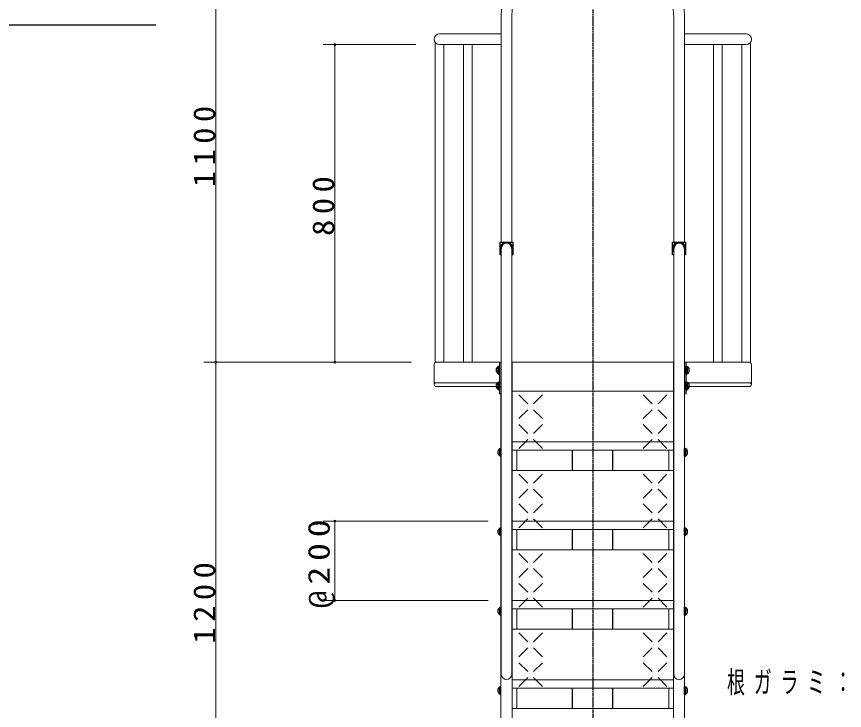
# Model space of a CAD drawing. Units: millimetres at full size. Extents: x -11724 to 54, y -1854 to 8010.
# Drawn here: x -5221 to -3134, y 2758 to 4507 of the extents above; entities that cross this region are included whole.
import ezdxf

# ---------------------------------------------------------------- set-up
doc = ezdxf.new("R2010")
doc.units = ezdxf.units.MM
doc.linetypes.add('USER2', pattern=[6, 3, -1, 1, -1])
doc.layers.add('線', color=2, linetype='Continuous', lineweight=25)
doc.layers.add('補助', color=2, linetype='Continuous', lineweight=13)
doc.styles.add('ＭＳ ゴシック', font='')
doc.styles.get('ＭＳ ゴシック').set_extended_font_data('MS Gothic')

# ---------------------------------------------------------------- blocks, each defined once
blk = doc.blocks.new('dimension_origin')
at = {"color": 0, "linetype": 'Continuous', "lineweight": -2}
blk.add_circle((0, 0), 1.25, dxfattribs=at)

msp = doc.modelspace()

# ---------------------------------------------------------------- linework, layer by layer
at = {"layer": '線', "color": 20, "linetype": 'USER2'}
msp.add_line((-3768.477, 4836.189), (-3768.477, 1886.198), dxfattribs=at)
at = {"layer": '線', "color": 7, "lineweight": 13}
for p, q in [((-3999.577, 3938.789), (-3999.577, 4505.089)), ((-3972.377, 3938.789), (-3972.377, 4505.089)), ((-3564.577, 3938.789), (-3564.577, 4505.089)), ((-3537.377, 3938.789), (-3537.377, 4505.089)), ((-4154.877, 4463.389), (-3999.577, 4463.389)), ((-3382.077, 4463.389), (-3537.377, 4463.389)), ((-4165.727, 4441.589), (-4165.727, 3636.189)), ((-4154.877, 4436.189), (-3999.577, 4436.189)), ((-4144.027, 4436.189), (-4144.027, 3636.189)), ((-4094.327, 4436.189), (-4094.327, 3636.189)), ((-4072.627, 4436.189), (-4072.627, 3636.189)), ((-3382.077, 4436.189), (-3537.377, 4436.189)), ((-3464.327, 4436.189), (-3464.327, 3636.189)), ((-3442.627, 4436.189), (-3442.627, 3636.189)), ((-3392.927, 4436.189), (-3392.927, 3636.189)), ((-3371.227, 4441.589), (-3371.227, 3636.189)), ((-3999.577, 3922.589), (-3999.577, 2849.774)), ((-3999.577, 3636.189), (-3999.577, 3906.389)), ((-3972.377, 3922.589), (-3972.377, 2849.774)), ((-3972.377, 3636.189), (-3972.377, 3906.389)), ((-3564.577, 3922.589), (-3564.577, 2849.774)), ((-3564.577, 3636.189), (-3564.577, 3906.389)), ((-3537.377, 3922.589), (-3537.377, 2849.774)), ((-3537.377, 3636.189), (-3537.377, 3906.389)), ((-4165.727, 3636.189), (-3999.577, 3636.189)), ((-4003.777, 3636.189), (-4003.777, 3556.189)), ((-3999.577, 3636.189), (-4003.777, 3636.189)), ((-4000.577, 3636.189), (-4000.577, 3556.189)), ((-3999.977, 3636.189), (-3999.977, 2136.198)), ((-3564.577, 3636.189), (-3972.377, 3636.189)), ((-3972.377, 3636.189), (-3564.577, 3636.189)), ((-3971.977, 3636.189), (-3971.977, 2211.015)), ((-3564.977, 3636.189), (-3564.977, 2211.015)), ((-3533.177, 3636.189), (-3537.377, 3636.189)), ((-3536.977, 3636.189), (-3537.377, 3636.189)), ((-3537.377, 3636.189), (-3371.227, 3636.189)), ((-3536.977, 3636.189), (-3536.977, 2136.198)), ((-3536.377, 3636.189), (-3536.377, 3556.189)), ((-3533.177, 3636.189), (-3533.177, 3556.189)), ((-4168.477, 3583.889), (-4168.477, 3628.889)), ((-3368.477, 3628.889), (-3368.477, 3583.889)), ((-4168.477, 3583.889), (-4168.477, 3579.389)), ((-4168.477, 3583.889), (-3999.577, 3583.889)), ((-4163.977, 3574.889), (-3999.577, 3574.889)), ((-3537.377, 3583.889), (-3368.477, 3583.889)), ((-3537.377, 3574.889), (-3372.977, 3574.889)), ((-3368.477, 3583.889), (-3368.477, 3579.389)), ((-3999.977, 3556.189), (-4003.777, 3556.189)), ((-3564.977, 3563.152), (-3971.977, 3563.152)), ((-3533.177, 3556.189), (-3536.977, 3556.189)), ((-3971.977, 3435.192), (-3564.977, 3435.192)), ((-3564.977, 3414.371), (-3971.977, 3414.371)), ((-3959.977, 3414.371), (-3959.977, 3363.152)), ((-3576.977, 3414.371), (-3576.977, 3363.152)), ((-3564.977, 3363.152), (-3971.977, 3363.152)), ((-3971.977, 3235.192), (-3564.977, 3235.192)), ((-3564.977, 3214.371), (-3971.977, 3214.371)), ((-3959.977, 3214.371), (-3959.977, 3163.152)), ((-3576.977, 3214.371), (-3576.977, 3163.152)), ((-3564.977, 3163.152), (-3971.977, 3163.152)), ((-3971.977, 3035.192), (-3564.977, 3035.192)), ((-3564.977, 3014.371), (-3971.977, 3014.371)), ((-3959.977, 3014.371), (-3959.977, 2963.152)), ((-3576.977, 3014.371), (-3576.977, 2963.152)), ((-3564.977, 2963.152), (-3971.977, 2963.152)), ((-3971.977, 2835.192), (-3564.977, 2835.192)), ((-3564.977, 2814.371), (-3971.977, 2814.371)), ((-3959.977, 2814.371), (-3959.977, 2763.152)), ((-3576.977, 2814.371), (-3576.977, 2763.152)), ((-3564.977, 2763.152), (-3971.977, 2763.152))]:
    msp.add_line(p, q, dxfattribs=at)
at = {"layer": '線'}
for p, q in [((-4002.177, 3938.789), (-3986.877, 3938.789)), ((-4002.177, 3906.389), (-4002.177, 3938.789)), ((-3986.877, 3936.159), (-3986.877, 3938.789)), ((-3986.877, 3936.159), (-3986.877, 3938.789)), ((-3985.077, 3938.789), (-3969.777, 3938.789)), ((-3985.077, 3936.159), (-3985.077, 3938.789)), ((-3985.077, 3936.159), (-3985.077, 3938.789)), ((-3969.777, 3938.789), (-3969.777, 3906.389)), ((-3567.177, 3938.789), (-3551.877, 3938.789)), ((-3567.177, 3906.389), (-3567.177, 3938.789)), ((-3551.877, 3936.159), (-3551.877, 3938.789)), ((-3551.877, 3936.159), (-3551.877, 3938.789)), ((-3550.077, 3938.789), (-3534.777, 3938.789)), ((-3550.077, 3936.159), (-3550.077, 3938.789)), ((-3550.077, 3936.159), (-3550.077, 3938.789)), ((-3534.777, 3938.789), (-3534.777, 3906.389)), ((-3999.577, 3906.389), (-4002.177, 3906.389)), ((-3969.777, 3906.389), (-3972.377, 3906.389)), ((-3564.577, 3906.389), (-3567.177, 3906.389)), ((-3534.777, 3906.389), (-3537.377, 3906.389)), ((-4011.127, 3612.189), (-4011.127, 3620.189)), ((-4005.777, 3624.839), (-4006.777, 3624.839)), ((-4006.777, 3607.539), (-4006.777, 3624.839)), ((-4005.777, 3626.189), (-4003.777, 3626.189)), ((-4005.777, 3606.189), (-4005.777, 3626.189)), ((-4005.777, 3607.539), (-4005.777, 3624.839)), ((-4003.777, 3606.189), (-4003.777, 3626.189)), ((-3533.177, 3626.189), (-3531.177, 3626.189)), ((-3533.177, 3606.189), (-3533.177, 3626.189)), ((-3531.177, 3606.189), (-3531.177, 3626.189)), ((-3531.177, 3624.839), (-3530.177, 3624.839)), ((-3531.177, 3607.539), (-3531.177, 3624.839)), ((-3530.177, 3607.539), (-3530.177, 3624.839)), ((-3525.827, 3612.189), (-3525.827, 3620.189)), ((-4005.777, 3607.539), (-4006.777, 3607.539)), ((-4005.777, 3606.189), (-4003.777, 3606.189)), ((-3533.177, 3606.189), (-3531.177, 3606.189)), ((-3531.177, 3607.539), (-3530.177, 3607.539)), ((-4011.127, 3572.189), (-4011.127, 3580.189)), ((-4005.777, 3584.839), (-4006.777, 3584.839)), ((-4006.777, 3567.539), (-4006.777, 3584.839)), ((-4005.777, 3586.189), (-4003.777, 3586.189)), ((-4005.777, 3566.189), (-4005.777, 3586.189)), ((-4005.777, 3567.539), (-4005.777, 3584.839)), ((-4003.777, 3566.189), (-4003.777, 3586.189)), ((-3533.177, 3586.189), (-3531.177, 3586.189)), ((-3533.177, 3566.189), (-3533.177, 3586.189)), ((-3531.177, 3566.189), (-3531.177, 3586.189)), ((-3531.177, 3584.839), (-3530.177, 3584.839)), ((-3531.177, 3567.539), (-3531.177, 3584.839)), ((-3530.177, 3567.539), (-3530.177, 3584.839)), ((-3525.827, 3572.189), (-3525.827, 3580.189)), ((-4005.777, 3567.539), (-4006.777, 3567.539)), ((-4005.777, 3566.189), (-4003.777, 3566.189)), ((-3533.177, 3566.189), (-3531.177, 3566.189)), ((-3531.177, 3567.539), (-3530.177, 3567.539)), ((-4007.327, 3404.892), (-4007.327, 3412.892)), ((-4001.977, 3417.542), (-4002.977, 3417.542)), ((-4002.977, 3400.242), (-4002.977, 3417.542)), ((-4001.977, 3418.892), (-3999.977, 3418.892)), ((-4001.977, 3398.892), (-4001.977, 3418.892)), ((-4001.977, 3400.242), (-4001.977, 3417.542)), ((-3999.977, 3398.892), (-3999.977, 3418.892)), ((-3819.277, 3363.152), (-3819.277, 3414.371)), ((-3717.677, 3363.152), (-3717.677, 3414.371)), ((-3536.977, 3418.892), (-3534.977, 3418.892)), ((-3536.977, 3398.892), (-3536.977, 3418.892)), ((-3534.977, 3398.892), (-3534.977, 3418.892)), ((-3534.977, 3417.542), (-3533.977, 3417.542)), ((-3534.977, 3400.242), (-3534.977, 3417.542)), ((-3533.977, 3400.242), (-3533.977, 3417.542)), ((-3529.627, 3404.892), (-3529.627, 3412.892)), ((-4001.977, 3400.242), (-4002.977, 3400.242)), ((-4001.977, 3398.892), (-3999.977, 3398.892)), ((-3536.977, 3398.892), (-3534.977, 3398.892)), ((-3534.977, 3400.242), (-3533.977, 3400.242)), ((-4001.977, 3217.542), (-4002.977, 3217.542)), ((-4002.977, 3200.242), (-4002.977, 3217.542)), ((-4001.977, 3218.892), (-3999.977, 3218.892)), ((-4001.977, 3198.892), (-4001.977, 3218.892)), ((-4001.977, 3200.242), (-4001.977, 3217.542)), ((-3999.977, 3198.892), (-3999.977, 3218.892)), ((-3819.277, 3163.152), (-3819.277, 3214.371)), ((-3717.677, 3163.152), (-3717.677, 3214.371)), ((-3536.977, 3218.892), (-3534.977, 3218.892)), ((-3536.977, 3198.892), (-3536.977, 3218.892)), ((-3534.977, 3198.892), (-3534.977, 3218.892)), ((-3534.977, 3217.542), (-3533.977, 3217.542)), ((-3534.977, 3200.242), (-3534.977, 3217.542)), ((-3533.977, 3200.242), (-3533.977, 3217.542)), ((-4007.327, 3204.892), (-4007.327, 3212.892)), ((-4001.977, 3200.242), (-4002.977, 3200.242)), ((-4001.977, 3198.892), (-3999.977, 3198.892)), ((-3536.977, 3198.892), (-3534.977, 3198.892)), ((-3534.977, 3200.242), (-3533.977, 3200.242)), ((-3529.627, 3204.892), (-3529.627, 3212.892)), ((-4007.327, 3004.892), (-4007.327, 3012.892)), ((-4001.977, 3017.542), (-4002.977, 3017.542)), ((-4002.977, 3000.242), (-4002.977, 3017.542)), ((-4001.977, 3018.892), (-3999.977, 3018.892)), ((-4001.977, 2998.892), (-4001.977, 3018.892)), ((-4001.977, 3000.242), (-4001.977, 3017.542)), ((-3999.977, 2998.892), (-3999.977, 3018.892)), ((-3819.277, 2963.152), (-3819.277, 3014.371)), ((-3717.677, 2963.152), (-3717.677, 3014.371)), ((-3536.977, 3018.892), (-3534.977, 3018.892)), ((-3536.977, 2998.892), (-3536.977, 3018.892)), ((-3534.977, 2998.892), (-3534.977, 3018.892)), ((-3534.977, 3017.542), (-3533.977, 3017.542)), ((-3534.977, 3000.242), (-3534.977, 3017.542)), ((-3533.977, 3000.242), (-3533.977, 3017.542)), ((-3529.627, 3004.892), (-3529.627, 3012.892)), ((-4001.977, 3000.242), (-4002.977, 3000.242)), ((-4001.977, 2998.892), (-3999.977, 2998.892)), ((-3536.977, 2998.892), (-3534.977, 2998.892)), ((-3534.977, 3000.242), (-3533.977, 3000.242)), ((-4001.977, 2817.542), (-4002.977, 2817.542)), ((-4002.977, 2800.242), (-4002.977, 2817.542)), ((-4001.977, 2818.892), (-3999.977, 2818.892)), ((-4001.977, 2798.892), (-4001.977, 2818.892)), ((-4001.977, 2800.242), (-4001.977, 2817.542)), ((-3999.977, 2798.892), (-3999.977, 2818.892)), ((-3536.977, 2818.892), (-3534.977, 2818.892)), ((-3536.977, 2798.892), (-3536.977, 2818.892)), ((-3534.977, 2798.892), (-3534.977, 2818.892)), ((-3534.977, 2817.542), (-3533.977, 2817.542)), ((-3534.977, 2800.242), (-3534.977, 2817.542)), ((-3533.977, 2800.242), (-3533.977, 2817.542)), ((-4007.327, 2804.892), (-4007.327, 2812.892)), ((-4001.977, 2800.242), (-4002.977, 2800.242)), ((-4001.977, 2798.892), (-3999.977, 2798.892)), ((-3819.277, 2763.152), (-3819.277, 2814.371)), ((-3717.677, 2763.152), (-3717.677, 2814.371)), ((-3536.977, 2798.892), (-3534.977, 2798.892)), ((-3534.977, 2800.242), (-3533.977, 2800.242)), ((-3529.627, 2804.892), (-3529.627, 2812.892))]:
    msp.add_line(p, q, dxfattribs=at)
at = {"layer": '線', "color": 7, "lineweight": 13}
for centre, radius, start, end in [((-3768.477, 4505.089), 231.1, 0, 180), ((-3768.477, 4505.089), 203.9, 0, 180), ((-4154.877, 4449.789), 13.6, 90, 270), ((-3382.077, 4449.789), 13.6, 270, 90), ((-3985.977, 3922.589), 13.6, 0, 180), ((-3550.977, 3922.589), 13.6, 0, 180), ((-4161.177, 3628.889), 7.3, 90, 180), ((-3375.777, 3628.889), 7.3, 0, 90), ((-4163.977, 3579.389), 4.5, 90, 270), ((-3372.977, 3579.389), 4.5, 270, 90), ((-3985.977, 2849.774), 13.6, 180, 0), ((-3550.977, 2849.774), 13.6, 180, 0)]:
    msp.add_arc(centre, radius, start, end, dxfattribs=at)
at = {"layer": '線'}
for centre, radius, start, end in [((-3985.977, 3922.589), 16.2, 93.18474, 212.91199), ((-3985.977, 3922.589), 13.6, 93.79441, 180), ((-3985.977, 3922.589), 16.2, 327.08801, 86.81526), ((-3985.977, 3922.589), 13.6, 0, 86.20559), ((-3550.977, 3922.589), 16.2, 93.18474, 212.91199), ((-3550.977, 3922.589), 13.6, 93.79441, 180), ((-3550.977, 3922.589), 16.2, 327.08801, 86.81526), ((-3550.977, 3922.589), 13.6, 0, 86.20559), ((-4002.191, 3616.189), 9.791, 117.93242, 155.88589), ((-4002.191, 3616.189), 9.791, 204.11411, 242.06758), ((-3534.763, 3616.189), 9.791, 24.11411, 62.06758), ((-3534.763, 3616.189), 9.791, 297.93242, 335.88589), ((-4002.191, 3576.189), 9.791, 117.93242, 155.88589), ((-4002.191, 3576.189), 9.791, 204.11411, 242.06758), ((-3534.763, 3576.189), 9.791, 24.11411, 62.06758), ((-3534.763, 3576.189), 9.791, 297.93242, 335.88589), ((-3998.391, 3408.892), 9.791, 117.93242, 155.88589), ((-3998.391, 3408.892), 9.791, 204.11411, 242.06758), ((-3538.563, 3408.892), 9.791, 24.11411, 62.06758), ((-3538.563, 3408.892), 9.791, 297.93242, 335.88589), ((-3998.391, 3208.892), 9.791, 117.93242, 155.88589), ((-3538.563, 3208.892), 9.791, 24.11411, 62.06758), ((-3998.391, 3208.892), 9.791, 204.11411, 242.06758), ((-3538.563, 3208.892), 9.791, 297.93242, 335.88589), ((-3998.391, 3008.892), 9.791, 117.93242, 155.88589), ((-3998.391, 3008.892), 9.791, 204.11411, 242.06758), ((-3538.563, 3008.892), 9.791, 24.11411, 62.06758), ((-3538.563, 3008.892), 9.791, 297.93242, 335.88589), ((-3998.391, 2808.892), 9.791, 117.93242, 155.88589), ((-3538.563, 2808.892), 9.791, 24.11411, 62.06758), ((-3998.391, 2808.892), 9.791, 204.11411, 242.06758), ((-3538.563, 2808.892), 9.791, 297.93242, 335.88589)]:
    msp.add_arc(centre, radius, start, end, dxfattribs=at)
at = {"layer": '補助'}
for p, q in [((-4718.477, 3636.189), (-4718.477, 4736.189)), ((-4214.877, 4436.189), (-4448.477, 4436.189)), ((-4418.477, 3636.189), (-4418.477, 4436.189)), ((-4225.727, 3636.189), (-4748.477, 3636.189)), ((-4225.727, 3636.189), (-4748.477, 3636.189)), ((-4718.477, 2436.198), (-4718.477, 3636.189)), ((-4225.727, 3636.189), (-4448.477, 3636.189)), ((-4031.977, 3235.192), (-4448.477, 3235.192)), ((-4418.477, 3035.192), (-4418.477, 3235.192)), ((-4031.977, 3035.192), (-4448.477, 3035.192))]:
    msp.add_line(p, q, dxfattribs=at)
at = {"layer": '補助', "lineweight": 25}
for p, q in [((-5362.051, 4486.189), (-4870.187, 4486.189)), ((-3955.034, 3553.652), (-3932.534, 3531.152)), ((-3895.034, 3553.652), (-3917.534, 3531.152)), ((-3641.504, 3553.652), (-3619.004, 3531.152)), ((-3581.504, 3553.652), (-3604.004, 3531.152)), ((-3932.534, 3516.152), (-3955.034, 3493.652)), ((-3917.534, 3516.152), (-3895.034, 3493.652)), ((-3619.004, 3516.152), (-3641.504, 3493.652)), ((-3604.004, 3516.152), (-3581.504, 3493.652)), ((-3955.034, 3478.652), (-3932.534, 3456.152)), ((-3895.034, 3478.652), (-3917.534, 3456.152)), ((-3641.504, 3478.652), (-3619.004, 3456.152)), ((-3581.504, 3478.652), (-3604.004, 3456.152)), ((-3932.534, 3441.152), (-3955.034, 3418.652)), ((-3917.534, 3441.152), (-3895.034, 3418.652)), ((-3619.004, 3441.152), (-3641.504, 3418.652)), ((-3604.004, 3441.152), (-3581.504, 3418.652)), ((-3955.034, 3353.652), (-3932.534, 3331.152)), ((-3895.034, 3353.652), (-3917.534, 3331.152)), ((-3641.504, 3353.652), (-3619.004, 3331.152)), ((-3581.504, 3353.652), (-3604.004, 3331.152)), ((-3932.534, 3316.152), (-3955.034, 3293.652)), ((-3917.534, 3316.152), (-3895.034, 3293.652)), ((-3619.004, 3316.152), (-3641.504, 3293.652)), ((-3604.004, 3316.152), (-3581.504, 3293.652)), ((-3955.034, 3278.652), (-3932.534, 3256.152)), ((-3895.034, 3278.652), (-3917.534, 3256.152)), ((-3641.504, 3278.652), (-3619.004, 3256.152)), ((-3581.504, 3278.652), (-3604.004, 3256.152)), ((-3932.534, 3241.152), (-3955.034, 3218.652)), ((-3917.534, 3241.152), (-3895.034, 3218.652)), ((-3619.004, 3241.152), (-3641.504, 3218.652)), ((-3604.004, 3241.152), (-3581.504, 3218.652)), ((-3955.034, 3153.652), (-3932.534, 3131.152)), ((-3895.034, 3153.652), (-3917.534, 3131.152)), ((-3641.504, 3153.652), (-3619.004, 3131.152)), ((-3581.504, 3153.652), (-3604.004, 3131.152)), ((-3932.534, 3116.152), (-3955.034, 3093.652)), ((-3917.534, 3116.152), (-3895.034, 3093.652)), ((-3619.004, 3116.152), (-3641.504, 3093.652)), ((-3604.004, 3116.152), (-3581.504, 3093.652)), ((-3955.034, 3078.652), (-3932.534, 3056.152)), ((-3895.034, 3078.652), (-3917.534, 3056.152)), ((-3641.504, 3078.652), (-3619.004, 3056.152)), ((-3581.504, 3078.652), (-3604.004, 3056.152)), ((-3932.534, 3041.152), (-3955.034, 3018.652)), ((-3917.534, 3041.152), (-3895.034, 3018.652)), ((-3619.004, 3041.152), (-3641.504, 3018.652)), ((-3604.004, 3041.152), (-3581.504, 3018.652)), ((-3955.034, 2953.652), (-3932.534, 2931.152)), ((-3895.034, 2953.652), (-3917.534, 2931.152)), ((-3641.504, 2953.652), (-3619.004, 2931.152)), ((-3581.504, 2953.652), (-3604.004, 2931.152)), ((-3932.534, 2916.152), (-3955.034, 2893.652)), ((-3917.534, 2916.152), (-3895.034, 2893.652)), ((-3619.004, 2916.152), (-3641.504, 2893.652)), ((-3604.004, 2916.152), (-3581.504, 2893.652)), ((-3955.034, 2878.652), (-3932.534, 2856.152)), ((-3895.034, 2878.652), (-3917.534, 2856.152)), ((-3641.504, 2878.652), (-3619.004, 2856.152)), ((-3581.504, 2878.652), (-3604.004, 2856.152)), ((-3932.534, 2841.152), (-3955.034, 2818.652)), ((-3917.534, 2841.152), (-3895.034, 2818.652)), ((-3619.004, 2841.152), (-3641.504, 2818.652)), ((-3604.004, 2841.152), (-3581.504, 2818.652))]:
    msp.add_line(p, q, dxfattribs=at)

# ---------------------------------------------------------------- block references
at = {"layer": '補助', "xscale": 2, "yscale": 2}
for p, rotation in [((-4418.477, 4436.189), 270), ((-4718.477, 3636.189), 90), ((-4718.477, 3636.189), 270), ((-4418.477, 3636.189), 90), ((-4418.477, 3235.192), 270), ((-4418.477, 3035.192), 90)]:
    msp.add_blockref('dimension_origin', p, dxfattribs=dict(at, rotation=rotation))

# ---------------------------------------------------------------- texts
at = {"layer": '補助', "char_height": 54.99, "attachment_point": 8, "rotation": 90, "style": 'ＭＳ ゴシック'}
for s, insert in [('\\T1.33;\\W1.1;1100', (-4719.477, 4186.189)), ('\\T1.33;\\W1.1;800', (-4419.477, 4036.189)), ('\\T1.33;\\W1.2;@200', (-4419.477, 3135.192)), ('\\T1.33;\\W1.1;1200', (-4719.477, 3036.193))]:
    msp.add_mtext(s, dxfattribs=dict(at, insert=insert))
at = {"layer": '補助', "insert": (-3430.134, 2857.448), "char_height": 54.99, "attachment_point": 1, "style": 'ＭＳ ゴシック'}
msp.add_mtext('\\T1.5;\\W0.6;根ガラミ：', dxfattribs=at)

doc.saveas('drawing.dxf')
